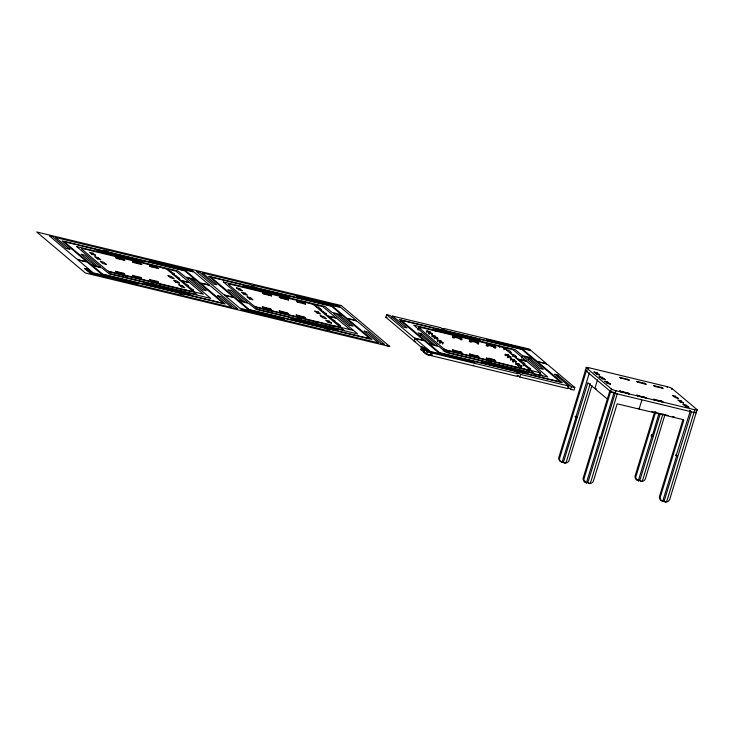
<?xml version="1.0" encoding="UTF-8"?>
<svg xmlns="http://www.w3.org/2000/svg" width="734" height="734" viewBox="0 0 734 734"><rect width="100%" height="100%" fill="white"/><g stroke="black" fill="none" stroke-linecap="round" stroke-linejoin="round"><path stroke-width="1.1" d="M682.996 419.509L659.545 496.239A3.762 3.477 -49.8 0 0 661.885 500.616L664.454 501.239M414.407 340.759A3.762 0.596 17 0 1 412.627 339.86L385.836 317.262L386.634 314.638L390.066 315.464L403.461 327.034L406.939 327.878L392.635 316.088L392.103 317.831M400.599 321.997L401.14 320.253L432.62 327.859L435.629 330.392L413.719 325.144L437.354 345.127A3.762 0.596 17 0 1 435.023 345.228L421.389 333.722L420.857 335.475M422.041 347.806L414.059 341.071L414.857 338.447L424.289 340.723L438.767 352.815L513.103 370.78A3.762 0.596 17 0 1 517.617 372.533L518.443 373.23A3.762 0.596 17 0 1 516.103 373.322L432.161 353.045L431.069 352.118L430.271 354.742L431.363 355.669L515.305 375.946A3.762 0.596 17 0 0 517.635 375.845L517.131 375.413M418.041 329.905L418.738 327.612A3.762 0.596 17 0 1 421.077 327.52L499.927 346.567A3.762 0.596 17 0 1 504.451 348.311L529.609 369.541L529.159 371.019M420.775 328.502L421.077 327.52M424.582 352.164L420.683 349.595L421.481 346.971L425.298 347.898L426.849 349.201L426.445 350.513M426.582 331.952L426.904 330.906L430.041 331.74L429.372 333.575M425.454 350.412L426.014 348.714L422.133 347.237L421.61 348.971L423.316 349.953M426.885 332.218L426.904 330.906M422.408 349.65L422.922 347.971L422.123 347.292M422.674 348.999L423.123 347.531M423.243 349.026L423.656 347.659M423.683 349.054L423.94 348.219L426.004 348.769M423.812 349.045L424.27 347.733M428.977 332.869L429.418 331.511M423.39 351.88L424.188 349.256L421.481 346.971M428.95 333.961L429.271 332.915L427.206 331.172M424.628 349.733L425.014 348.476M429.289 334.236L429.61 333.19L432.454 333.842M424.637 349.723L425.298 347.898M424.867 352.724L424.096 352.256L424.894 349.632L427.977 350.375L429.895 351.769L427.977 351.256L429.803 352.274M429.794 352.256L431.06 352.751L430.252 355.375L426.436 354.449L424.234 352.595L424.894 349.632M426.426 350.65L426.729 349.668L427.665 349.889L427.711 351.164M431.5 334.585L431.821 333.53L429.757 331.786M431.803 334.851L432.124 333.796M427.372 350.87L427.665 349.889M426.436 354.449L427.234 351.825L425.041 349.971L425.757 350.09M431.977 336.511L432.298 335.456L435.473 336.319M432.28 336.778L432.601 335.722L434.675 337.466L434.354 338.521M435.005 330.97L435.537 329.217A3.762 0.596 17 0 1 437.868 329.126L521.81 349.402L531.866 357.88L522.434 355.595L515.112 349.604L440.877 331.667A3.762 0.596 17 0 1 436.354 329.915L435.822 331.658M434.143 337.704L434.812 336.062M434.638 338.016L435.473 336.383M434.693 338.796L435.014 337.741L437.859 338.392M430.252 355.375L430.72 352.467M431.363 355.669L432.161 353.045M436.904 339.136L437.225 338.09L435.152 336.337M437.207 339.402L437.528 338.356M437.381 341.062L437.703 340.016L440.877 340.87M437.684 341.328L438.005 340.282L440.07 342.026L439.749 343.072M439.226 342.182L439.703 342.301L440.216 340.622M440.106 342.365L440.868 340.934M440.088 343.347L440.409 342.301L443.272 342.897L440.556 340.897M442.299 343.686L442.62 342.64M442.602 343.952L442.923 342.906M443.208 351.136L443.905 348.843L418.738 327.612M444.804 351.797L445.336 350.054L487.624 360.266L490.376 362.587L448.089 352.375L445.336 350.054M452.327 337.337L452.731 336.227L460.622 338.126L461.943 339.016L461.622 340.071M448.125 351.577L448.428 350.595A3.762 0.596 17 0 1 443.905 348.843M453.126 338.016L453.447 336.97L452.639 336.291M453.328 337.576L453.649 336.53M454.144 338.264L454.465 337.218L461.934 339.08M452.263 351.017L452.584 349.971L453.906 350.861L461.869 352.76M453.071 351.696L453.392 350.65M453.273 351.256L453.594 350.21L452.594 349.907M454.08 351.944L454.401 350.898M459.805 339.145L460.126 338.09M460.613 339.833L461.136 338.346M460.557 353.513L460.897 352.476M460.759 353.072L461.062 352.008L461.888 352.696L461.438 354.164M469.237 341.429L469.558 340.374C471.797 342.998 479.229 340.833 478.531 344.154M470.035 342.099L470.54 340.604L477.036 342.182L476.715 343.228M471.054 342.347L471.375 341.301M469.182 355.1L469.833 354.036L476.981 355.862L476.66 356.907M469.98 355.779L470.503 354.293M470.999 356.027L471.32 354.981L478.788 356.843L478.476 357.834M477.531 343.916L477.917 342.906M477.733 343.475L478.036 342.411L478.852 343.108M477.476 357.596L477.99 356.109L477.027 355.797M486.147 345.512L486.559 344.402L494.45 346.292L495.762 347.191L495.441 348.237M486.954 346.191L487.275 345.136L486.468 344.457M487.147 345.751L487.468 344.696M487.963 346.439L488.284 345.384L495.753 347.246M486.064 359.293L486.413 358.137C488.679 360.752 495.936 358.651 495.386 361.917M486.835 360.073L487.211 358.816M487.092 359.431C486.725 356.66 493.762 359.229 495.707 360.871M487.908 360.119L488.229 359.064M493.624 347.31L493.991 346.209M494.441 347.999L494.964 346.512M493.569 360.99L493.89 359.944M494.386 361.678L494.909 360.192M499.625 347.549L499.927 346.567M503.882 349.393L504.414 347.65L513.038 349.733L526.535 361.119L517.91 359.036L515.213 356.752C518.883 358.449 514.424 354.21 512.506 354.476L509.809 352.201C513.451 353.871 509.038 349.659 507.111 349.925L504.414 347.65M504.148 349.301L504.451 348.311M505.111 355.302L505.432 354.256L508.607 355.118M505.377 355.678L505.735 354.522L505.12 354.293M507.946 354.861L507.497 356.329L511.002 357.137M507.478 357.311L507.8 356.265L505.735 354.522M508.157 357.146L508.607 355.173M507.818 357.586L508.139 356.541M510.029 357.926L510.35 356.88L508.332 355.146M510.332 358.192L510.653 357.146M510.506 359.853L510.827 358.807L514.002 359.669M510.809 360.119L511.13 359.073L510.515 358.843M512.607 356.375L513.139 354.632M512.671 361.055L513.341 359.412M512.873 361.871L514.002 359.724M513.222 362.146L513.543 361.091L516.397 361.688L513.727 359.697M515.433 362.486L515.745 361.431M515.736 362.752L516.057 361.697M515.901 364.413L516.222 363.358L519.333 364.183L518.571 365.927M516.204 364.679L516.222 363.358M517.91 365.569L518.736 363.963M518.277 366.422L518.599 365.376L516.525 363.624M518.617 366.697L518.938 365.651L521.782 366.303M521.635 358.22L522.434 355.595M517.057 373.615L517.589 371.863L562.262 382.597L538.6 362.624A3.762 0.596 17 0 1 540.93 362.532L543.509 363.147A3.762 0.596 17 0 1 548.032 364.899L574.823 387.506L574.016 390.121L570.593 389.295L567.455 386.653M520.828 367.037L521.149 365.991L519.121 364.257M521.131 367.303L521.452 366.257M523.085 365.596L523.617 363.844C527.342 365.541 522.672 361.247 520.92 361.568L518.222 359.293L526.847 361.376L540.343 372.762L539.536 375.386L533.067 373.826M557.225 376.918C561.638 374.735 552.151 373.762 555.188 374.551L568.822 386.056L568.015 388.671L519.791 377.028L520.599 374.404L517.589 371.863M523.709 365.752L524.278 364.027M528.471 359.284L529.003 357.531A3.762 0.596 17 0 1 533.526 359.284L560.317 381.891L528.838 374.285L525.828 371.743L525.296 373.496M526.975 370.624L527.278 369.642A3.762 0.596 17 0 0 529.609 369.541M528.838 371.175L529.645 368.551L529.012 368.404L531.71 370.679L540.343 372.762M570.593 389.295L571.391 386.671L557.757 375.175M587.943 482.568A3.762 1.303 -76.4 0 0 588.127 482.798L588.98 483.495A3.762 3.477 -49.8 0 0 593.494 480.77L617.166 403.819L683.473 419.692L683.785 420.279L660.352 496.927A3.762 3.477 -49.8 0 0 662.692 501.294L665.261 501.918A3.762 3.477 -49.8 0 0 669.775 499.203L697.135 409.7L671.968 388.469A3.762 0.596 17 0 0 667.445 386.717L588.595 367.67A3.762 0.596 17 0 0 586.255 367.762L558.886 457.264A3.762 3.477 -49.8 0 0 561.226 461.64L563.804 462.255A3.762 1.303 -76.4 0 1 563.602 462.025M588.246 368.817L588.595 367.67M589.374 372.9L576.162 416.105L575.529 416.49L576.823 417.343M594.402 372.367L594.136 372L597.311 372.863M591.953 385.552L569.125 460.218A3.762 3.477 -49.8 0 1 564.611 462.943L562.042 462.319A3.762 3.477 -49.8 0 1 559.693 457.943L586.255 371.065L587.42 371.349M596.614 372.707L599.706 374.881L599.027 374.735M596.467 374.111L593.824 371.954M597.513 379.873L594.861 388.525L596.558 388.937M599.329 375.001L596.834 374.276M599.495 376.661L602.357 377.542M599.797 376.927L599.183 376.56M605.082 379.496L601.586 378.524M602.21 378.946L599.219 376.505M604.421 379.285L605.1 379.432M605.201 381.478L604.926 381.111L607.752 382.093M607.413 381.818L610.486 384.047M607.605 383.497L604.834 381.249M609.816 383.836L610.495 383.992M610.119 384.102L606.981 383.139M609.816 390.938L583.255 477.816A3.762 3.477 -49.8 0 0 585.604 482.183L586.411 482.871A3.762 1.303 -76.4 0 0 588.595 480.247L615.945 390.745A3.762 0.596 17 0 1 611.422 388.992L586.255 367.762M611.422 388.992L584.062 478.495A3.762 3.477 -49.8 0 0 586.411 482.871L599.926 438.657L599.118 437.978M628.139 379.983L629.166 380.111L620.68 378.065L621.661 378.414M620.845 377.726L619.936 377.322M619.78 391.167L628.313 393.112L629.102 393.855L619.817 391.066M620.588 391.846L621.606 392.094M620.79 391.406L619.826 391.011M627.322 379.294L629.166 380.111M628.332 379.542L619.872 377.386L620.716 378.074M628.075 393.663L629.084 393.901M628.276 393.222L627.322 392.809M636.754 381.579L637.754 381.818M646.048 384.304L645.278 383.515L636.8 381.414L638.608 382.396M636.699 395.259L637.699 395.498M638.516 396.176L636.727 395.149L646.03 397.874L644.993 397.745M645.048 384.065L646.048 384.258L637.626 382.157M645.25 383.625L644.287 383.221M641.773 400.324L639.13 408.985L638.314 408.297M644.085 397.369L644.287 396.901L645.113 397.433M653.664 385.662L662.187 387.598L662.967 388.387M654.471 386.341L662.995 388.286L662.013 388.057M654.673 385.901L653.755 385.497M655.48 386.589L653.7 385.552M653.609 399.342L654.609 399.58M654.288 400.434L653.645 399.232L662.132 401.287L662.903 402.067M655.462 400.158L654.462 399.92L662.903 402.021L661.903 401.828M654.655 411.967L635.167 475.687A3.762 3.477 -49.8 0 0 637.516 480.064L638.323 480.752A3.762 1.303 -76.4 0 0 640.543 478.137L660.334 413.407M662.16 387.708L661.224 387.304M655.774 411.646L635.983 476.375A3.762 3.477 -49.8 0 0 638.323 480.752L651.838 436.537L651.03 435.858M662.105 401.388L661.169 400.984M658.765 414.049L652.498 435.189L651.471 434.95M667.142 387.699L667.445 386.717M662.866 414.022L643.076 478.751A3.762 1.303 -76.4 0 1 640.901 481.376L640.076 480.687A3.762 1.303 -76.4 0 1 639.901 480.458M671.665 389.451L671.968 388.469M664.784 415.27L645.406 478.651A3.762 3.477 -49.8 0 1 640.892 481.376M672.628 395.452L675.482 396.332M672.931 395.718L672.353 395.305L675.353 397.626L678.216 398.287M675.142 396.057L677.849 398.351M677.546 398.076L678.234 398.232M683.611 402.838L680.748 402.186L677.748 399.938L681.235 400.764M680.537 400.617L683.253 402.902M680.739 402.296L680.143 401.957M682.95 402.636L683.629 402.782M683.125 404.48L686.629 405.315M685.941 405.168L689.024 407.342L688.345 407.187M685.795 406.572L686.171 406.746M688.648 407.453L686.143 406.737L683.125 404.416M677.482 456.328L676.179 455.475L690.336 410.875M697.135 409.7A3.762 0.596 17 0 1 694.795 409.792L667.426 499.294A3.762 1.303 -76.4 0 1 665.243 501.918M590.283 383.506L566.786 460.319A3.762 1.303 -76.4 0 1 564.602 462.943M66.289 248.349L53.013 236.871L49.582 236.045L76.373 258.643A3.762 0.596 17 0 0 80.896 260.396L83.465 261.02A3.762 0.596 17 0 0 85.805 260.919L62.161 240.926L106.815 251.679L103.806 249.138L55.582 237.486L69.877 249.266M69.868 249.294L66.317 248.386M296.398 296.279L340.117 306.876L339.025 305.95L255.083 285.673A3.762 0.596 17 0 0 252.744 285.774L253.569 286.462A3.762 0.596 17 0 0 258.093 288.214L332.419 306.179L346.898 318.272L356.329 320.556L340.934 307.564L297.885 297.261L296.408 296.297M428.94 354.917L429.913 355.082M474.77 362.724L431.069 352.118M514.02 366.826L488.807 360.55L491.56 362.871L533.838 373.092L531.086 370.762L514.084 366.89M526.92 366.238L530.636 368.826L529.682 368.578M454.456 337.264L453.465 336.979M423.867 348.274L422.94 347.98M477.045 342.127L478.017 342.402M488.284 345.439L487.284 345.154M460.071 351.724L461.044 351.999M471.311 355.027L469.503 354.054M469.567 340.319L470.522 340.585M421.619 348.916L422.435 349.118M486.422 358.082L487.376 358.348M90.943 272.653L92.842 273.176L90.924 271.782L87.841 271.039L90.181 273.231L94.007 274.158L90.933 272.709M424.949 348.678L426.849 349.201M426.693 349.723L424.94 348.742M95.365 255.248L91.915 254.359M94.934 256.817L98.402 257.707M100.329 261.368L103.714 262.212L106.201 264.286M106.164 264.359L102.797 263.515L100.356 261.469M168.068 275.608L171.527 276.507M173.848 278.599L170.554 277.764L168.068 275.69M179.252 283.15L175.857 282.269M178.848 284.792L182.326 285.609M184.711 287.71L181.261 286.82M236.302 287.792L239.789 288.609M242.165 290.701L238.715 289.82M241.715 292.27L245.184 293.16M247.119 296.82L250.578 297.72M314.849 311.06L318.317 311.959M320.244 315.62L323.712 316.51M326.034 318.602L322.74 317.776L320.263 315.712M331.429 323.153L328.061 322.29M115.623 257.634L116.578 257.918M132.542 261.717L140.506 263.625L141.8 264.506M141.745 264.57L133.322 262.469M85.107 268.635L88.961 270.121M88.86 270.176L86.887 269.626M115.568 271.314L123.009 273.176M124.771 274.158L117.348 272.296M132.478 275.397L133.432 275.69M149.397 279.48L150.351 279.773M158.599 282.333L150.681 280.443L149.36 279.544M271.571 295.93L264.185 294.077M279.324 297.169L286.765 299.041M288.526 300.022L280.572 298.123L279.287 297.233M305.39 304.105L298.013 302.243M262.35 306.766L269.791 308.629M271.552 309.62L264.13 307.757M279.269 310.849L286.71 312.712M288.425 313.702L281.049 311.84M296.178 314.941L303.619 316.804M305.381 317.785L304.463 317.51M421.353 349.852L422.307 350.146M170.719 271.424L174.353 273.993M174.297 274.048L172.756 273.608L176.087 276.03M176.123 275.975L179.757 278.544L178.151 278.158L180.858 280.434L189.482 282.517L175.986 271.14L167.361 269.048L170.683 271.479M184.528 283.067L188.161 285.636M188.06 285.691L186.564 285.251L193.556 290.196M193.464 290.251L191.959 289.811L194.657 292.086L203.29 294.169L189.794 282.783L181.16 280.7L184.491 283.131M321.088 309.5L319.538 309.06L322.868 311.491M322.905 311.427L326.538 313.996L324.942 313.611L327.639 315.886L336.264 317.978L322.767 306.592L314.143 304.509L316.84 306.784L318.428 307.161M331.309 318.519L334.943 321.088M334.887 321.153L333.346 320.703L336.677 323.134M336.713 323.079L337.631 323.364M340.292 325.703L338.741 325.263L341.438 327.538M92.97 253.23L95.402 255.175M91.933 254.276L89.557 252.358L93.007 253.157M98.365 257.79L100.787 259.799L97.374 258.946M97.328 258.827L94.952 256.909M171.444 276.58L173.93 278.525M175.857 282.177C169.655 278.397 178.463 280.874 179.325 283.076M182.307 285.691L184.72 287.636M181.261 286.737L178.903 284.829M239.77 288.691L242.183 290.627M238.715 289.728L236.32 287.801M245.147 293.242L247.551 295.261L244.101 294.362M244.119 294.288L241.706 292.343M250.551 297.793L252.964 299.811L249.496 298.921M249.514 298.839L247.156 296.931M318.235 312.033L320.694 314.051L317.262 313.179M317.244 313.079L314.868 311.161M323.63 316.583L326.107 318.528M329.025 321.143L331.502 323.088M328.043 322.189L325.657 320.171L329.107 321.061M117.339 258.68L115.587 257.698M123.119 259.441L124.89 260.423L117.403 258.616M151.158 266.846L149.415 265.864L150.406 266.093M156.948 267.616L158.709 268.589L151.232 266.791M86.814 269.681L85.071 268.699M117.275 272.351L115.532 271.369M123.064 273.121L124.826 274.103M134.194 276.443L132.45 275.461M139.974 277.204L141.745 278.186L134.267 276.388M264.121 294.132L262.368 293.15L269.855 294.949M269.901 294.894L271.672 295.875M286.82 298.977L287.765 299.279M297.94 302.298C292.884 300.252 302.968 301.683 305.491 304.05M264.084 307.812L262.313 306.83M269.846 308.574L271.608 309.555M280.975 311.895L279.232 310.913M286.755 312.656L288.526 313.638M303.674 316.749L305.436 317.73M423.068 350.898L421.325 349.916M125.991 276.021L108.283 271.461L111.036 273.782L153.323 283.994L150.571 281.673L125.202 275.544L126.019 275.947M160.122 284.122L151.755 281.957L154.507 284.278L196.785 294.49L194.033 292.169L185.574 290.123L186.399 290.526M177.032 288.205L160.113 284.205M186.353 290.6L177.013 288.279M263.442 309.078L255.065 306.913L257.817 309.234L300.105 319.446L297.353 317.125L271.984 310.996L272.8 311.399M272.709 311.464L263.451 309.17M306.904 319.574L298.536 317.409L301.289 319.73L343.567 329.942M323.822 323.657L315.446 321.492L316.271 321.896M333.135 326.052L323.804 323.749M316.152 321.96L306.895 319.657M676.73 455.071L676.014 454.401M473.797 365.349L473.237 365.193M432.298 335.456L432.555 335.713M440.07 342.026L440.409 342.301M421.389 333.722L418.169 332.805L432.454 344.604A3.762 0.596 17 0 1 427.931 342.851L401.14 320.253M392.635 316.088L440.859 327.731L443.868 330.272L399.213 319.529L422.857 339.521A3.762 0.596 17 0 1 420.527 339.613L417.949 338.989A3.762 0.596 17 0 1 413.425 337.236L386.634 314.638M385.836 317.262L387.002 317.538M435.537 329.217L478.586 339.521L480.073 340.503L436.354 329.915M586.09 369.991A3.762 0.596 17 0 0 585.457 370.386L587.035 370.771M116.596 257.937L123.073 259.497M150.415 266.103L156.892 267.671M331.273 318.584L327.951 316.152L336.576 318.235L350.072 329.621M453.594 350.21L460.071 351.769L459.145 353.357M414.059 341.071L415.123 341.328M645.993 397.874L637.598 395.865M615.945 390.745L694.795 409.792M448.428 350.595L527.278 369.642M133.45 275.7L139.928 277.259M150.36 279.782L157.37 281.388L158.654 282.269M304.436 317.492L296.976 315.693M585.448 370.386L610.624 391.617L614.853 392.635M695.575 412.141L696.337 412.324A3.762 0.596 17 0 1 693.997 412.416L615.147 393.369A3.762 0.596 17 0 1 610.624 391.617M525.828 371.743L547.757 376.992L524.104 357.008A3.762 0.596 17 0 1 526.434 356.917L539.774 368.459L543.307 369.321L529.003 357.531M353.494 330.447L340.438 327.291L344.567 330.777M340.815 327.621L332.355 325.584L333.181 325.979M424.188 349.256L428.014 350.182M420.683 349.595L422.591 350.054M427.234 351.825L431.06 352.751M520.599 374.404L568.822 386.056M571.391 386.671L574.823 387.506M424.096 352.256L424.674 352.393M430.271 354.742L432.198 355.21M389.048 345.861L386.515 345.246L387.323 345.925M651.838 411.563L656.104 412.6M657.178 412.857L661.967 414.013M662.921 414.242L668.059 415.481M672.381 416.527L674.574 417.059M576.016 416.664L575.052 416.435L575.896 417.747L562.07 462.337A3.762 1.303 -76.4 0 0 564.244 459.713L587.824 382.763L606.789 398.58M651.664 434.923L652.306 435.078M653.113 435.767L651.755 435.592L651.838 436.537M676.675 455.64C674.078 454.649 677.812 456.328 676.234 457.089L662.71 501.304A3.762 1.303 -76.4 0 0 664.894 498.68L691.456 411.802L689.767 410.379M601.201 437.886L599.843 437.712L599.926 438.657M424.298 352.421L424.894 352.641M429.564 333.181L428.968 332.952M434.968 337.732L434.363 337.502M434.299 337.741L434.959 337.998M513.543 361.091L511.13 359.073M512.827 361.091L513.295 361.477M518.938 365.651L518.314 365.422M518.222 365.651L518.892 365.899M431.821 333.53L432.473 333.786M437.225 338.09L437.868 338.337M510.35 356.88L510.983 357.119M521.149 365.991L521.801 366.248M425.096 349.797L425.757 350.072M437.959 340.264L437.354 340.026M507.57 356.577L508.093 356.797M429.051 333.227L429.564 333.447M428.041 354.65L428.729 354.889L427.445 354.146M477.981 356.091L478.797 356.779M602.063 377.166L604.761 379.441M617.312 393.672L591.127 480.862A3.762 1.303 -76.4 0 1 588.952 483.486M615.156 393.369L614.064 392.451L600.54 437.299L599.522 437.06M539.958 373.689L542.793 376.074M523.617 363.844L526.92 366.257M517.993 375.505L519.791 377.028M638.369 480.761L637.543 480.073A3.762 1.303 -76.4 0 1 637.369 479.843M474.779 362.697L473.302 361.734L430.252 351.43L414.857 338.447M318.437 307.17L321.143 309.445M337.64 323.373L340.347 325.648M287.783 299.288L288.581 299.958M296.141 314.996L296.94 315.675M132.505 261.781L133.304 262.46M523.259 359.256A3.762 0.596 17 0 1 523.525 359.22M418.013 329.841A3.762 0.596 17 0 1 418.169 329.823M661.894 500.616A3.762 1.303 -76.4 0 1 661.71 500.386M664.426 501.221A3.762 1.303 -76.4 0 1 664.242 500.992M640.727 480.779A3.762 3.477 -49.8 0 1 640.085 480.687M561.244 461.64A3.762 1.303 -76.4 0 1 561.07 461.42M585.594 482.183A3.762 1.303 -76.4 0 1 585.172 481.1M588.815 482.899A3.762 3.477 -49.8 0 1 588.173 482.807M76.657 246.541L100.301 266.534A3.762 0.596 17 0 1 97.971 266.635L84.667 255.111L81.116 254.203L95.402 266.011A3.762 0.596 17 0 1 90.878 264.258L64.087 241.651L95.567 249.257L98.576 251.799L76.657 246.541M141.194 260.891L98.484 250.624A3.762 0.596 17 0 1 100.815 250.533L184.757 270.8L194.804 279.278L185.381 277.002L177.967 270.974L103.824 253.065A3.762 0.596 17 0 1 99.301 251.312L143.02 261.91L141.24 260.882M149.635 260.818L151.103 261.809L194.152 272.112L209.548 285.095L200.116 282.819L185.546 270.699L111.302 252.762A3.762 0.596 17 0 1 106.779 251.01L105.962 250.322A3.762 0.596 17 0 1 108.293 250.221L192.235 270.497L193.336 271.424L149.672 260.809M135.909 283.104L93.2 272.837L77.804 259.845L87.236 262.13L101.714 274.222L176.041 292.187A3.762 0.596 17 0 1 180.564 293.939L181.39 294.628A3.762 0.596 17 0 1 179.05 294.729L95.108 274.452L94.016 273.525L137.735 284.122L135.946 283.095M144.35 283.03L145.818 284.021L188.867 294.325A3.762 0.596 17 0 1 186.528 294.417L102.586 274.14L92.539 265.662L101.971 267.947L109.384 273.975L183.528 291.884A3.762 0.596 17 0 1 188.042 293.628L144.442 283.021M208.942 276.388L232.586 296.371A3.762 0.596 17 0 1 230.256 296.472L227.678 295.848A3.762 0.596 17 0 1 223.154 294.095L196.363 271.497L199.795 272.323L213.649 284.067L216.668 284.737L202.364 272.947L250.588 284.59L253.597 287.132L208.979 276.379M202.676 289.783L206.254 290.728L191.95 278.938A3.762 0.596 17 0 1 196.473 280.691L223.264 303.289L191.785 295.692L188.776 293.15L210.704 298.389L187.042 278.415A3.762 0.596 17 0 1 189.381 278.314L202.676 289.783M223.448 282.003L247.083 301.986A3.762 0.596 17 0 1 244.752 302.087L231.412 290.545L227.898 289.655L242.183 301.463A3.762 0.596 17 0 1 237.66 299.711L210.869 277.113L242.348 284.709L245.358 287.251L223.448 282.003M217.484 295.655L231.77 307.454L183.546 295.811L180.536 293.27L225.2 304.004L201.547 284.03A3.762 0.596 17 0 1 203.878 283.93L206.456 284.553A3.762 0.596 17 0 1 210.97 286.306L237.77 308.904L234.339 308.078L221.053 296.582L217.484 295.655M287.985 296.343L245.266 286.077A3.762 0.596 17 0 1 247.597 285.985L331.539 306.262L341.594 314.739L332.163 312.455L324.841 306.454L250.606 288.517A3.762 0.596 17 0 1 246.083 286.774L289.802 297.362L288.022 296.334M282.691 318.556L239.981 308.289L224.586 295.307L234.018 297.582L248.496 309.675L322.822 327.639A3.762 0.596 17 0 1 327.346 329.392L328.171 330.08A3.762 0.596 17 0 1 325.832 330.181L241.89 309.904L240.798 308.977L284.517 319.574L282.728 318.547M291.132 318.483L292.6 319.474L335.649 329.777A3.762 0.596 17 0 1 333.319 329.869L249.376 309.601L239.321 301.123L248.753 303.399L256.166 309.427L330.309 327.336A3.762 0.596 17 0 1 334.832 329.089L291.132 318.483M349.457 325.235L353.036 326.18L338.732 314.391A3.762 0.596 17 0 1 343.255 316.143L370.046 338.75L338.567 331.144L335.557 328.603L357.632 333.933L333.832 313.868A3.762 0.596 17 0 1 336.163 313.767L349.503 325.226M364.266 331.107L378.551 342.916L330.328 331.263L327.318 328.722L371.991 339.457L348.329 319.483A3.762 0.596 17 0 1 350.659 319.382L353.238 320.006A3.762 0.596 17 0 1 357.761 321.758L384.552 344.356L381.12 343.53L367.835 332.034L364.266 331.107M486.688 339.411L488.156 340.402L531.205 350.705L546.601 363.697L537.169 361.422L522.599 349.292L448.364 331.355A3.762 0.596 17 0 1 443.841 329.603L443.015 328.915A3.762 0.596 17 0 1 445.354 328.823L529.297 349.09L530.388 350.017L486.789 339.411M481.403 361.623L482.871 362.614L525.92 372.918A3.762 0.596 17 0 1 523.59 373.019L439.648 352.742L429.592 344.264L439.024 346.54L446.437 352.568L520.58 370.477A3.762 0.596 17 0 1 525.104 372.23L481.495 361.614M87.915 270.084L90.952 271.58L87.135 270.663L84.428 268.378L88.245 269.295L89.796 270.598L87.942 270.084M341.246 305.537L36.7 231.972L85.3 272.975L389.855 346.54L341.246 305.537M162.865 267.965L84.015 248.918A3.762 0.596 17 0 0 81.685 249.019L106.852 270.25A3.762 0.596 17 0 0 111.375 272.002L190.225 291.049A3.762 0.596 17 0 0 192.556 290.948L167.389 269.717A3.762 0.596 17 0 0 162.865 267.965M309.656 303.417L230.806 284.379A3.762 0.596 17 0 0 228.467 284.471L253.634 305.702A3.762 0.596 17 0 0 258.157 307.454L337.007 326.502A3.762 0.596 17 0 0 339.337 326.401L314.18 305.17A3.762 0.596 17 0 0 309.656 303.417"/></g></svg>
